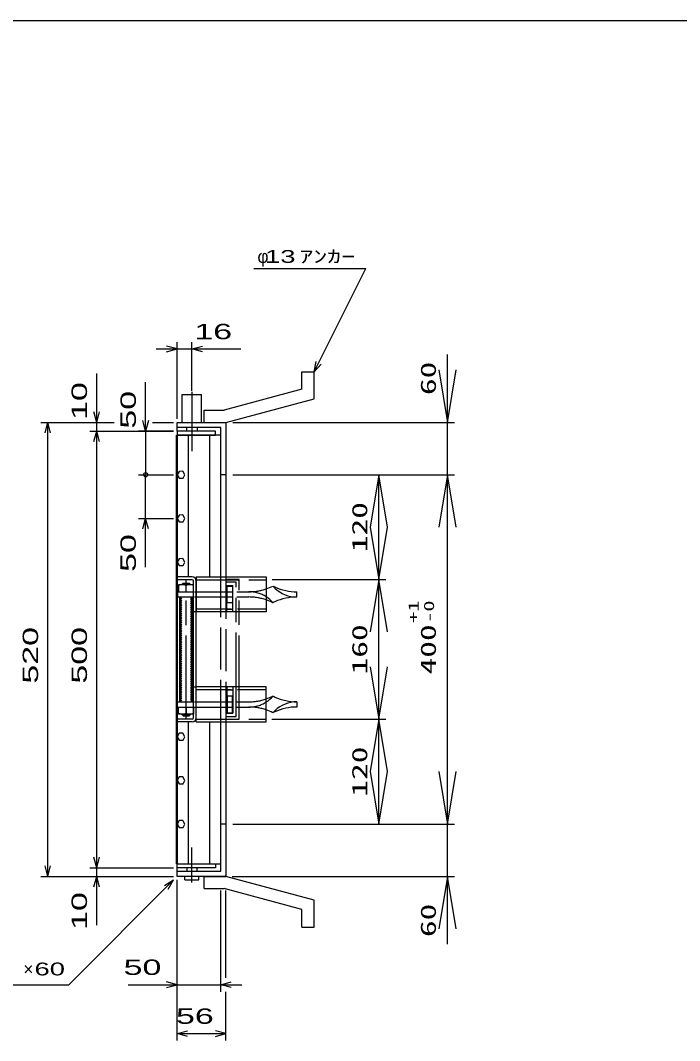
# Model space of a CAD drawing. Units: millimetres, scale not verified. Extents: x -1456 to 1389, y -1026 to 839.
# Drawn here: x -288 to 466, y -330 to 839 of the extents above; entities that cross this region are included whole.
import ezdxf
from ezdxf.enums import TextEntityAlignment as Align

# ---------------------------------------------------------------- set-up
doc = ezdxf.new("R2010")
doc.units = ezdxf.units.MM
doc.header["$LTSCALE"] = 8
for name, pattern in [('CHAIN', [18.5, 12, -1.5, 3.5, -1.5]), ('CHAIN_DOUBLE_DASH', [23.5, 12, -1.5, 3.5, -1.5, 3.5, -1.5]), ('DASHED', [7.5, 6, -1.5]), ('LONG_DASHED_DOTTED', [15.25, 12, -1.5, 0.25, -1.5])]:
    doc.linetypes.add(name, pattern=pattern)
for name, color, linetype, lineweight in [('0_2', 150, 'Continuous', 25), ('16', 3, 'Continuous', 25), ('17', 2, 'Continuous', 25), ('19', 6, 'Continuous', 25), ('22', 4, 'Continuous', 25)]:
    doc.layers.add(name, color=color, linetype=linetype, lineweight=lineweight)
doc.styles.add('ベクトル', font='')
doc.styles.add('ＭＳ ゴシック', font='')
doc.styles.get('ベクトル').set_extended_font_data('ベクトル')
doc.styles.get('ＭＳ ゴシック').set_extended_font_data('MS Gothic')

# ---------------------------------------------------------------- blocks, each defined once
blk = doc.blocks.new('open_arrow')
at = {"color": 0, "linetype": 'Continuous', "lineweight": -2}
blk.add_lwpolyline([(7.5, 1.25), (0, 0), (7.5, -1.25)], dxfattribs=at)

msp = doc.modelspace()

# ---------------------------------------------------------------- hatches: boundary and pattern name
at = {"layer": '17', "lineweight": 13}
h = msp.add_hatch(dxfattribs=at)
h.set_pattern_fill('USER', style=0, pattern_type=2)
h.set_pattern_definition([(135, (-135.752, 460.866), (-1.06066, -1.06066), [])])
h.paths.add_polyline_path([(-105.7, 58.5), (-105.7, 178.5), (-103.7, 178.5), (-103.7, 58.5)])
h = msp.add_hatch(dxfattribs=at)
h.set_pattern_fill('USER', style=0, pattern_type=2)
h.set_pattern_definition([(135, (-128.752, 460.866), (-1.06066, -1.06066), [])])
h.paths.add_polyline_path([(-93.7, 58.5), (-93.7, 178.5), (-91.7, 178.5), (-91.7, 58.5)])

# ---------------------------------------------------------------- linework, layer by layer
at = {"layer": '0_2'}
msp.add_line((-1379.2, 838.8), (1388.8, 838.8), dxfattribs=at)
at = {"layer": '16'}
for p, q in [((-109.7, -127), (-109.7, 364)), ((-109.7, 364), (-109, 364)), ((-65, 368.5), (-109, 368.5)), ((-109, 368.5), (-109, 364)), ((-109, 364), (-65, 364)), ((-109, 364), (-109, -127)), ((-59, 364), (-109, 364)), ((-96.5, 364), (-96.5, 201.5)), ((-71.5, 201.5), (-71.5, 364)), ((-65, 364), (-65, 368.5)), ((-59, 201.5), (-59, 364)), ((-106.781, 322.379), (-109, 318.465)), ((-109, 318.465), (-106.719, 314.585)), ((-102.281, 322.415), (-106.781, 322.379)), ((-100, 318.5), (-102.281, 322.415)), ((-102.219, 314.621), (-100, 318.535)), ((-106.719, 314.585), (-102.219, 314.621)), ((-106.781, 272.379), (-109, 268.465)), ((-102.281, 272.415), (-106.781, 272.379)), ((-100, 268.5), (-102.281, 272.415)), ((-109, 268.465), (-106.719, 264.585)), ((-106.719, 264.585), (-102.219, 264.621)), ((-102.219, 264.621), (-100, 268.535)), ((-106.781, 222.379), (-109, 218.465)), ((-102.281, 222.415), (-106.781, 222.379)), ((-100, 218.5), (-102.281, 222.415)), ((-109, 218.465), (-106.719, 214.585)), ((-106.719, 214.585), (-102.219, 214.621)), ((-102.219, 214.621), (-100, 218.535)), ((-96.5, 35.5), (-96.5, -127)), ((-71.5, -127), (-71.5, 35.5)), ((-59, -127), (-59, 35.5)), ((-106.781, 22.379), (-109, 18.465)), ((-109, 18.465), (-106.719, 14.585)), ((-102.281, 22.415), (-106.781, 22.379)), ((-106.719, 14.585), (-102.219, 14.621)), ((-100, 18.5), (-102.281, 22.415)), ((-102.219, 14.621), (-100, 18.535)), ((-106.781, -27.621), (-109, -31.535)), ((-109, -31.535), (-106.719, -35.415)), ((-102.281, -27.585), (-106.781, -27.621)), ((-100, -31.5), (-102.281, -27.585)), ((-102.219, -35.379), (-100, -31.465)), ((-106.719, -35.415), (-102.219, -35.379)), ((-106.781, -77.621), (-109, -81.535)), ((-109, -81.535), (-106.719, -85.415)), ((-102.281, -77.585), (-106.781, -77.621)), ((-100, -81.5), (-102.281, -77.585)), ((-102.219, -85.379), (-100, -81.465)), ((-106.719, -85.415), (-102.219, -85.379)), ((-109, -127), (-109.7, -127)), ((-109, -127), (-65, -127)), ((-109, -131.5), (-109, -127)), ((-109, -127), (-59, -127)), ((-65, -127), (-65, -131.5)), ((-65, -131.5), (-109, -131.5))]:
    msp.add_line(p, q, dxfattribs=at)
at = {"layer": '17', "color": 3}
for p, q in [((-91.8, 201.5), (-109, 201.5)), ((-109, 198.3), (-109, 201.5)), ((-87, 201.5), (-87, 161.5)), ((-87, 201.5), (-7, 201.5)), ((-7, 201.5), (-7, 161.5)), ((-91.8, 198.3), (-109, 198.3)), ((-90.2, 40.3), (-90.2, 196.7)), ((-87, 40.3), (-87, 196.7)), ((-52, 191.5), (-45, 191.5)), ((-52, 161.5), (-52, 191.5)), ((-45, 161.5), (-45, 191.5)), ((-52, 164.7), (-45, 164.7)), ((-87, 161.5), (-90.2, 161.5)), ((-7, 161.5), (-87, 161.5)), ((-90.2, 75.5), (-87, 75.5)), ((-87, 35.5), (-87, 75.5)), ((-7, 75.5), (-87, 75.5)), ((-52, 75.5), (-52, 45.5)), ((-52, 72.3), (-45, 72.3)), ((-45, 75.5), (-45, 45.5)), ((-7, 35.5), (-7, 75.5)), ((-91.8, 38.7), (-109, 38.7)), ((-109, 38.7), (-109, 35.5)), ((-91.8, 35.5), (-109, 35.5)), ((-87, 35.5), (-7, 35.5)), ((-52, 45.5), (-45, 45.5))]:
    msp.add_line(p, q, dxfattribs=at)
at = {"layer": '17', "color": 171, "linetype": 'DASHED'}
for p, q in [((-59, 35.5), (-59, 201.5)), ((-53, 201.5), (-53, 35.5))]:
    msp.add_line(p, q, dxfattribs=at)
at = {"layer": '17'}
for p, q in [((-90.2, 192.5), (-107.2, 192.5)), ((-107.2, 192.5), (-107.2, 184.5)), ((-103.7, 193), (-102.2, 194.5)), ((-103.7, 192.5), (-103.7, 193)), ((-103.7, 193), (-93.7, 193)), ((-102.888, 192.5), (-102.888, 193.812)), ((-102.2, 194.5), (-95.2, 194.5)), ((-98.7, 184.5), (-98.7, 191.605)), ((-93.7, 193), (-95.2, 194.5)), ((-94.512, 192.5), (-94.512, 193.812)), ((-93.7, 192.5), (-93.7, 193)), ((-90.2, 184.5), (-90.2, 192.5)), ((-51.5, 172), (-51.5, 191)), ((-51.5, 191), (-45.5, 191)), ((-45.5, 191), (-45.5, 172)), ((-108.7, 184.5), (-108.7, 178.5)), ((-108.7, 184.5), (-90.2, 184.5)), ((-108.7, 178.5), (-90.2, 178.5)), ((-107.2, 184.5), (-90.2, 184.5)), ((-104.7, 58.5), (-104.7, 178.5)), ((-92.7, 178.5), (-92.7, 58.5)), ((28.3, 178.56), (28.3, 184.5)), ((-45.5, 172), (-51.5, 172)), ((-108.7, 52.5), (-108.7, 58.5)), ((-108.7, 58.5), (-90.2, 58.5)), ((-45.5, 65), (-51.5, 65)), ((-51.5, 65), (-51.5, 46)), ((-45.5, 46), (-45.5, 65)), ((28.3, 58.44), (28.3, 52.5)), ((-108.7, 52.5), (-90.2, 52.5)), ((-107.2, 44.5), (-107.2, 52.5)), ((-107.2, 52.5), (-90.2, 52.5)), ((-98.7, 52.5), (-98.7, 45.395)), ((-90.2, 52.5), (-90.2, 44.5)), ((-90.2, 44.5), (-107.2, 44.5)), ((-103.7, 44.5), (-103.7, 44)), ((-103.7, 44), (-93.7, 44)), ((-103.7, 44), (-102.2, 42.5)), ((-102.888, 44.5), (-102.888, 43.188)), ((-102.2, 42.5), (-95.2, 42.5)), ((-93.7, 44), (-95.2, 42.5)), ((-94.512, 44.5), (-94.512, 43.188)), ((-93.7, 44.5), (-93.7, 44)), ((-51.5, 46), (-45.5, 46))]:
    msp.add_line(p, q, dxfattribs=at)
at = {"layer": '17', "color": 33, "linetype": 'CHAIN'}
msp.add_line((-98.7, 38.346), (-98.7, 197.753), dxfattribs=at)
at = {"layer": '17', "color": 3, "linetype": 'DASHED'}
for p, q in [((-87, 198.3), (-7, 198.3)), ((-47, 164.7), (-87, 164.7)), ((-7, 164.7), (-40, 164.7)), ((-47, 72.3), (-87, 72.3)), ((-7, 72.3), (-40, 72.3)), ((-87, 38.7), (-7, 38.7))]:
    msp.add_line(p, q, dxfattribs=at)
at = {"layer": '17', "color": 7}
for p, q in [((-105.7, 58.5), (-105.7, 178.5)), ((-91.7, 178.5), (-91.7, 58.5))]:
    msp.add_line(p, q, dxfattribs=at)
at = {"layer": '17', "linetype": 'DASHED'}
for p, q in [((-89.115, 184.5), (-46.5, 184.5)), ((-89.115, 178.5), (-46.5, 178.5)), ((-40.5, 184.5), (-26.7, 184.5)), ((-40.5, 178.5), (-26.7, 178.5)), ((-89.115, 58.5), (-46.5, 58.5)), ((-40.5, 58.5), (-26.7, 58.5)), ((-89.115, 52.5), (-46.5, 52.5)), ((-40.5, 52.5), (-26.7, 52.5))]:
    msp.add_line(p, q, dxfattribs=at)
at = {"layer": '17', "color": 3}
for centre, radius, start, end in [((-91.8, 196.7), 4.8, 0, 90), ((-91.8, 196.7), 1.6, 0, 90), ((-91.8, 40.3), 4.8, 270, 0), ((-91.8, 40.3), 1.6, 270, 0)]:
    msp.add_arc(centre, radius, start, end, dxfattribs=at)
at = {"layer": '17'}
for centre, radius, start, end in [((-102.95, 182.055), 10.453, 66.00934, 113.99066), ((-94.45, 182.055), 10.453, 66.00934, 113.99066), ((-26.7, 245.923), 61.423, 288.70686, 296.59714), ((28.3, 215), 36.5, 221.11209, 226.11997), ((28.3, 245.923), 61.423, 243.40286, 245.67592), ((28.3, 245.923), 61.423, 245.67592, 270), ((28.3, 215), 36.5, 226.11997, 270), ((-26.7, 148), 36.5, 41.11209, 57.33501), ((-26.7, 117.077), 61.423, 63.40286, 71.29314), ((28.3, 117.077), 61.423, 90, 114.32408), ((28.3, 117.077), 61.423, 114.32408, 116.59714), ((-26.7, 89), 36.5, 302.66499, 318.88791), ((-26.7, 119.923), 61.423, 288.70686, 296.59714), ((28.3, 119.923), 61.423, 245.67592, 270), ((28.3, 22), 36.5, 90, 133.88003), ((-26.7, -8.923), 61.423, 63.40286, 71.29314), ((28.3, 22), 36.5, 133.88003, 138.88791), ((28.3, -8.923), 61.423, 114.32408, 116.59714), ((28.3, -8.923), 61.423, 90, 114.32408), ((-102.95, 54.945), 10.453, 246.00934, 293.99066), ((-94.45, 54.945), 10.453, 246.00934, 293.99066)]:
    msp.add_arc(centre, radius, start, end, dxfattribs=at)
at = {"layer": '17', "linetype": 'DASHED'}
for centre, radius, start, end in [((-26.7, 245.923), 61.423, 270, 288.70686), ((-26.7, 148), 36.5, 57.33501, 90), ((-26.7, 117.077), 61.423, 71.29314, 90), ((-26.7, 119.923), 61.423, 270, 288.70686), ((28.3, 119.923), 61.423, 243.40286, 245.67592), ((-26.7, 89), 36.5, 270, 302.66499), ((-26.7, -8.923), 61.423, 71.29314, 90)]:
    msp.add_arc(centre, radius, start, end, dxfattribs=at)
at = {"layer": '19'}
for p, q in [((34, 436.5), (48, 436.5)), ((34, 416.5), (34, 436.5)), ((48, 405.5), (48, 436.5)), ((-103, 378.5), (-103, 410.5)), ((-103, 410.5), (-81, 410.5)), ((-81, 378.5), (-81, 410.5)), ((34, 416.5), (-55, 392.5)), ((-53, 378.5), (48, 405.5)), ((-78, 392.5), (-55, 392.5)), ((-78, 378.5), (-78, 392.5)), ((-109, 368.5), (-109, 378.5)), ((-109, 378.5), (-54, 378.5)), ((-78, 378.5), (-53, 378.5)), ((-54, 378.5), (-53, 377.5)), ((-53, 377.5), (-53, 201.5)), ((-59, 372.5), (-109, 372.5)), ((-98, 368.5), (-98, 372.5)), ((-86, 372.5), (-86, 368.5)), ((-59, 201.5), (-59, 372.5)), ((-53, 318.5), (-59, 318.5)), ((-59, -135.5), (-59, 35.5)), ((-53, 35.5), (-53, -140.5)), ((-53, -81.5), (-59, -81.5)), ((-109, -141.5), (-109, -131.5)), ((-109, -135.5), (-59, -135.5)), ((-98, -131.5), (-98, -135.5)), ((-86, -135.5), (-86, -131.5)), ((-54, -141.5), (-109, -141.5)), ((-100, -145.5), (-100, -141.5)), ((-100, -145.5), (-84, -145.5)), ((-84, -145.5), (-84, -141.5)), ((-78, -141.5), (-53, -141.5)), ((-78, -155.5), (-78, -141.5)), ((-53, -140.5), (-54, -141.5)), ((48, -168.5), (-53, -141.5)), ((-78, -155.5), (-55, -155.5)), ((34, -179.5), (-55, -155.5)), ((48, -199.5), (48, -168.5)), ((34, -199.5), (34, -179.5)), ((34, -199.5), (48, -199.5))]:
    msp.add_line(p, q, dxfattribs=at)
at = {"layer": '19', "linetype": 'LONG_DASHED_DOTTED'}
for p, q in [((-92, 413.5), (-92, 345.5)), ((-92, -148.5), (-92, -108.5))]:
    msp.add_line(p, q, dxfattribs=at)
at = {"layer": '19', "linetype": 'CHAIN_DOUBLE_DASH'}
for p, q in [((-38, 198.5), (-53, 198.5)), ((-41.2, 195.3), (-53, 195.3)), ((-41.2, 41.7), (-41.2, 195.3)), ((-38, 38.5), (-38, 198.5)), ((-53, 41.7), (-41.2, 41.7)), ((-53, 38.5), (-38, 38.5))]:
    msp.add_line(p, q, dxfattribs=at)
at = {"layer": '22'}
for p, q in [((-21, 554.5), (107, 554.5)), ((48, 436.5), (107, 554.5)), ((-109, 382.5), (-109, 470.5)), ((-92, 414.504), (-92, 470.5)), ((-133, 462.5), (-109, 462.5)), ((-109, 462.5), (-121, 465.7)), ((-121, 459.3), (-109, 462.5)), ((-109, 462.5), (-92, 462.5)), ((-92, 462.5), (-80, 465.7)), ((-80, 459.3), (-92, 462.5)), ((-92, 462.5), (-36, 462.5)), ((200.699, 318.5), (200.699, 456.082)), ((48, 436.5), (50.4, 448.18)), ((48, 436.5), (56, 445.3)), ((-201, 378.5), (-201, 434.5)), ((-145, 368.5), (-145, 424.5)), ((-201, 378.5), (-204.2, 390.5)), ((-201, 378.5), (-197.8, 390.5)), ((-265, 378.5), (-181, 378.5)), ((-260.2, 366.5), (-257, 378.5)), ((-253.8, 366.5), (-257, 378.5)), ((-257, -141.5), (-257, 378.5)), ((-209, 378.5), (-181, 378.5)), ((-201, 368.5), (-201, 378.5)), ((-145, 368.5), (-148.2, 380.5)), ((-141.8, 380.5), (-145, 368.5)), ((-137, 378.5), (-113, 378.5)), ((-137, 378.5), (-113, 378.5)), ((-45, 378.5), (208.699, 378.5)), ((-209, 368.5), (-113, 368.5)), ((-204.2, 356.5), (-201, 368.5)), ((-197.8, 356.5), (-201, 368.5)), ((-201, -131.5), (-201, 368.5)), ((-113, 368.5), (-153, 368.5)), ((-145, 368.5), (-145, 318.5)), ((-153, 318.5), (-113, 318.5)), ((-145, 268.5), (-145, 318.5)), ((-45, 318.5), (130.068, 318.5)), ((-37, 318.5), (208.699, 318.5)), ((-37, 318.5), (208.699, 318.5)), ((122.068, 198.5), (122.068, 318.5)), ((200.699, -81.5), (200.699, 318.5)), ((-153, 268.5), (-113, 268.5)), ((-148.2, 256.5), (-145, 268.5)), ((-141.8, 256.5), (-145, 268.5)), ((-145, 212.5), (-145, 268.5)), ((-0.136, 198.5), (130.068, 198.5)), ((-0.136, 198.5), (130.068, 198.5)), ((122.068, 38.5), (122.068, 198.5)), ((-0.373, 38.5), (130.068, 38.5)), ((-0.373, 38.5), (130.068, 38.5)), ((122.068, -81.5), (122.068, 38.5)), ((-45, -81.5), (130.068, -81.5)), ((-37, -81.5), (208.699, -81.5)), ((-37, -81.5), (208.699, -81.5)), ((200.699, -219.082), (200.699, -81.5)), ((-201, -131.5), (-204.2, -119.5)), ((-201, -131.5), (-197.8, -119.5)), ((-257, -141.5), (-260.2, -129.5)), ((-257, -141.5), (-253.8, -129.5)), ((-209, -131.5), (-113, -131.5)), ((-201, -141.5), (-201, -131.5)), ((-265, -141.5), (-113, -141.5)), ((-233, -265.5), (-113, -145.5)), ((-209, -141.5), (-113, -141.5)), ((-204.2, -153.5), (-201, -141.5)), ((-197.8, -153.5), (-201, -141.5)), ((-201, -197.5), (-201, -141.5)), ((-123.4, -151.9), (-113, -145.5)), ((-119.4, -155.9), (-113, -145.5)), ((-109, -273.5), (-109, -145.5)), ((-109, -329.5), (-109, -145.5)), ((-46, -141.5), (208.699, -141.5)), ((-59, -273.5), (-59, -157.696)), ((-53, -257.5), (-53, -157.696)), ((-393, -265.5), (-233, -265.5)), ((-165, -265.5), (-109, -265.5)), ((-109, -265.5), (-121, -262.3)), ((-121, -268.7), (-109, -265.5)), ((-109, -265.5), (-59, -265.5)), ((-59, -265.5), (-47, -262.3)), ((-47, -268.7), (-59, -265.5)), ((-59, -265.5), (-35, -265.5)), ((-53, -329.5), (-53, -273.5)), ((-109, -321.5), (-97, -318.3)), ((-97, -324.7), (-109, -321.5)), ((-109, -321.5), (-53, -321.5)), ((-53, -321.5), (-65, -318.3)), ((-65, -324.7), (-53, -321.5))]:
    msp.add_line(p, q, dxfattribs=at)
msp.add_circle((-145, 318.5), 2.4, dxfattribs=at)

# ---------------------------------------------------------------- block references
at = {"layer": '22', "xscale": 8, "yscale": 8}
for p, rotation in [((200.699, 378.5), 90), ((122.068, 318.5), 270), ((200.699, 318.5), 270), ((122.068, 198.5), 90), ((122.068, 198.5), 270), ((122.068, 38.5), 90), ((122.068, 38.5), 270), ((122.068, -81.5), 90), ((200.699, -81.5), 90), ((200.699, -141.5), 270)]:
    msp.add_blockref('open_arrow', p, dxfattribs=dict(at, rotation=rotation))

# ---------------------------------------------------------------- texts
at = {"layer": '22', "color": 2, "style": 'ベクトル'}
for s, p in [('φ', (-17, 568.5)), ('×', (-285, -247.5))]:
    msp.add_text(s, height=14.66, dxfattribs=at).set_placement(p, align=Align.MIDDLE_LEFT)
for s, height, width, p in [(' 13 ', 14.66, 1.6, (-17, 568.5)), ('ｱﾝｶｰ', 14.66, 1.6, (31, 568.5)), (' 16 ', 17.6, 1.65, (-100, 482.5)), (' 60 ', 14.66, 1.6, (-281, -247.5)), (' 50 ', 17.6, 1.65, (-181, -245.5)), (' 56 ', 17.6, 1.65, (-121, -301.5))]:
    msp.add_text(s, height=height, dxfattribs=dict(at, width=width)).set_placement(p, align=Align.MIDDLE_LEFT)
at = {"layer": '22', "style": 'ＭＳ ゴシック', "width": 1.6}
msp.add_text('60', height=17.6, rotation=90, dxfattribs=at).set_placement((192.699, 409.682), align=Align.BOTTOM_LEFT)
at = {"layer": '22', "color": 2, "style": 'ベクトル', "width": 1.65}
for s, p in [(' 10 ', (-221, 370.5)), (' 50 ', (-165, 360.5)), (' 50 ', (-165, 196.5)), (' 520 ', (-277, 68.5)), (' 500 ', (-221, 68.5)), (' 10 ', (-221, -213.5))]:
    msp.add_text(s, height=17.6, rotation=90, dxfattribs=at).set_placement(p, align=Align.MIDDLE_LEFT)
at = {"layer": '22', "style": 'ＭＳ ゴシック', "width": 1.6}
for s, p in [('120', (114.068, 258.5)), ('160', (114.068, 118.5)), ('400', (192.699, 118.5)), ('120', (114.068, -21.5))]:
    msp.add_text(s, height=17.6, rotation=90, dxfattribs=at).set_placement(p, align=Align.BOTTOM_CENTER)
at = {"layer": '22', "color": 2, "style": 'ＭＳ ゴシック', "width": 1.6}
for s, p in [('+1', (161.729, 161.742)), ('-0', (179.432, 161.742))]:
    msp.add_text(s, height=11.73, rotation=90, dxfattribs=at).set_placement(p, align=Align.MIDDLE_CENTER)
at = {"layer": '22', "style": 'ＭＳ ゴシック', "width": 1.6}
msp.add_text('60', height=17.6, rotation=90, dxfattribs=at).set_placement((192.699, -172.682), align=Align.BOTTOM_RIGHT)

doc.saveas('drawing.dxf')
